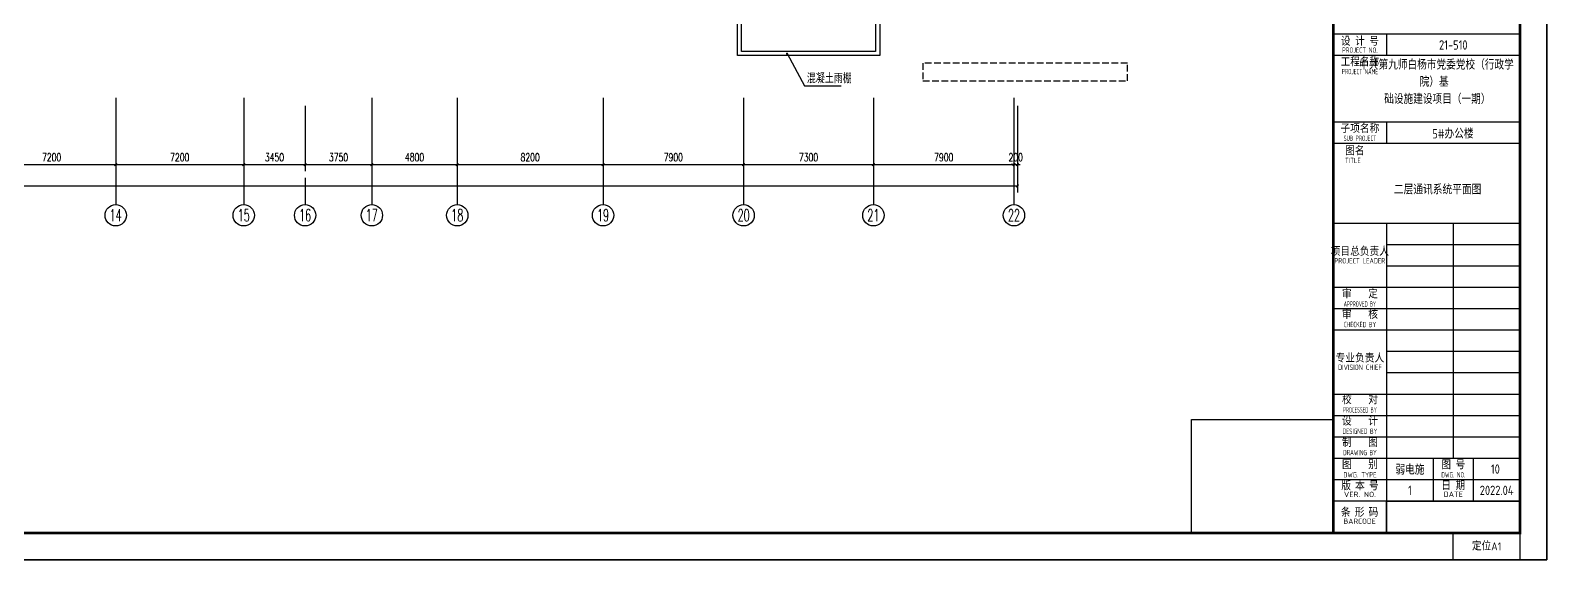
# Model space of a CAD drawing. Extents: x 1398449 to 2142961, y 256969 to 1032940.
# Drawn here: x 1602691 to 1687939, y 663721 to 693495 of the extents above; entities that cross this region are included whole.
import ezdxf
from ezdxf.enums import TextEntityAlignment as Align

# ---------------------------------------------------------------- set-up
doc = ezdxf.new("R2010")
doc.units = 0
doc.header["$LTSCALE"] = 1500
doc.header["$PDSIZE"] = 50
doc.linetypes.add('DASH', pattern=[0.35, 0.25, -0.1])
for name, color, linetype in [('1-建筑底图', 8, 'Continuous'), ('AXIS_TEXT', 7, 'Continuous'), ('BTTK', 7, 'Continuous'), ('DOTLN', 2, 'DASH'), ('PUB_TITLE', 4, 'Continuous'), ('TEL_TEXT', 7, 'Continuous'), ('党校-主楼（一期）参照$0$PUB_TITLE', 7, 'Continuous')]:
    doc.layers.add(name, color=color, linetype=linetype)
doc.layers.add('yichutu', color=7, linetype='Continuous', true_color=0xffffff, plot=False)
doc.layers.add('条形码', color=7, linetype='Continuous', plot=False)
doc.layers.add('验收章', color=7, linetype='Continuous', plot=False)
doc.styles.add('_TCH_AXIS', font='COMPLEX', dxfattribs={"bigfont": 'GBCBIG'})
doc.styles.add('_TCH_DIM', font='SIMPLEX', dxfattribs={"bigfont": 'GBCBIG'})
doc.styles.add('_TCH_DIM_T3', font='SIMPLEX', dxfattribs={"width": 0.705882, "bigfont": 'GBCBIG'})
doc.styles.add('_TEL_DIM', font='SIMPLEX', dxfattribs={"width": 0.8, "height": 3.5, "bigfont": 'HZTXT'})
doc.styles.add('COMPLEX', font='COMPLEX')
doc.styles.add('HZ(TK)', font='geniso.shx', dxfattribs={"width": 0.9, "bigfont": 'hztxt.shx'})
doc.styles.get("Standard").update_dxf_attribs({"font": 'gbeitc.shx', "bigfont": 'gbcbig.shx'})
doc.linetypes.add('JIEDI', pattern='A,1.25,-0.25,0.25,-0.25,0.625,["/",Standard,S=0.6,R=0,X=0,Y=-0.3],0.625,-0.25,0.25,-0.25', length=4)
doc.dimstyles.new('_TCH_ARCH&&150', dxfattribs={"dimtxt": 446.25, "dimasz": 150, "dimexe": 375, "dimexo": 450, "dimgap": 189.375, "dimtad": 1, "dimdec": 0, "dimzin": 0, "dimdsep": 46, "dimtxsty": '_TCH_DIM_T3', "dimblk": 'ARCHTICK', "dimcen": 0.09, "dimclrt": 7, "dimazin": 2, "dimtfac": 1, "dimtdec": 0, "dimtix": 1, "dimtmove": 2, "dimatfit": 3, "dimfxl": 1, "dimtolj": 1, "dimtzin": 0, "dimarcsym": 0})

# ---------------------------------------------------------------- blocks, each defined once
blk = doc.blocks.new('_AXISO')
blk.add_circle((0, 0), 0.5)
at = {"layer": 'AXIS_TEXT', "style": 'COMPLEX', "width": 1.041667}
blk.add_attdef('A', text='', height=0.56, dxfattribs=at).set_placement((-0.25, -0.28), (0.25, -0.28), align=Align.FIT)
blk = doc.blocks.new('_ArchTick')
at = {"color": 0, "linetype": 'ByBlock', "const_width": 0.4}
blk.add_lwpolyline([(-0.5, -0.5), (0.5, 0.5)], dxfattribs=at)
blk = doc.blocks.new('*D144')
at = {"layer": '1-建筑底图', "color": 0, "lineweight": -2, "transparency": 16777216}
for p, q in [((1518991, 689241), (1518991, 684366)), ((1658191, 689241), (1658191, 684366)), ((1518991, 684741), (1658191, 684741))]:
    blk.add_line(p, q, dxfattribs=at)
at = {"layer": 'Defpoints', "color": 0}
for p in [(1518991, 689691), (1658191, 689691), (1658191, 684741)]:
    blk.add_point(p, dxfattribs=at)
at = {"layer": '1-建筑底图', "color": 0, "lineweight": -2, "transparency": 16777216, "xscale": 150, "yscale": 150, "zscale": 150, "rotation": 180}
blk.add_blockref('_ArchTick', (1518991, 684741), dxfattribs=at)
at = {"layer": '1-建筑底图', "color": 0, "lineweight": -2, "transparency": 16777216, "xscale": 150, "yscale": 150, "zscale": 150}
blk.add_blockref('_ArchTick', (1658191, 684741), dxfattribs=at)
at = {"layer": '1-建筑底图', "color": 7, "transparency": 16777216, "insert": (1588591, 685154), "char_height": 446.2, "attachment_point": 5, "style": '_TCH_DIM_T3'}
blk.add_mtext('\\A1;139200', dxfattribs=at)
blk = doc.blocks.new('*D158')
at = {"layer": '1-建筑底图', "color": 0, "lineweight": -2, "transparency": 16777216}
for p, q in [((1600291, 689241), (1600291, 685566)), ((1607491, 689241), (1607491, 685566)), ((1600291, 685941), (1607491, 685941))]:
    blk.add_line(p, q, dxfattribs=at)
at = {"layer": 'Defpoints', "color": 0}
for p in [(1600291, 689691), (1607491, 689691), (1607491, 685941)]:
    blk.add_point(p, dxfattribs=at)
at = {"layer": '1-建筑底图', "color": 0, "lineweight": -2, "transparency": 16777216, "xscale": 150, "yscale": 150, "zscale": 150, "rotation": 180}
blk.add_blockref('_ArchTick', (1600291, 685941), dxfattribs=at)
at = {"layer": '1-建筑底图', "color": 0, "lineweight": -2, "transparency": 16777216, "xscale": 150, "yscale": 150, "zscale": 150}
blk.add_blockref('_ArchTick', (1607491, 685941), dxfattribs=at)
at = {"layer": '1-建筑底图', "color": 7, "transparency": 16777216, "insert": (1603891, 686354), "char_height": 446.2, "attachment_point": 5, "style": '_TCH_DIM_T3'}
blk.add_mtext('\\A1;7200', dxfattribs=at)
blk = doc.blocks.new('*D159')
at = {"layer": '1-建筑底图', "color": 0, "lineweight": -2, "transparency": 16777216}
for p, q in [((1607491, 689241), (1607491, 685566)), ((1614691, 689241), (1614691, 685566)), ((1607491, 685941), (1614691, 685941))]:
    blk.add_line(p, q, dxfattribs=at)
at = {"layer": 'Defpoints', "color": 0}
for p in [(1607491, 689691), (1614691, 689691), (1614691, 685941)]:
    blk.add_point(p, dxfattribs=at)
at = {"layer": '1-建筑底图', "color": 0, "lineweight": -2, "transparency": 16777216, "xscale": 150, "yscale": 150, "zscale": 150, "rotation": 180}
blk.add_blockref('_ArchTick', (1607491, 685941), dxfattribs=at)
at = {"layer": '1-建筑底图', "color": 0, "lineweight": -2, "transparency": 16777216, "xscale": 150, "yscale": 150, "zscale": 150}
blk.add_blockref('_ArchTick', (1614691, 685941), dxfattribs=at)
at = {"layer": '1-建筑底图', "color": 7, "transparency": 16777216, "insert": (1611091, 686354), "char_height": 446.2, "attachment_point": 5, "style": '_TCH_DIM_T3'}
blk.add_mtext('\\A1;7200', dxfattribs=at)
blk = doc.blocks.new('*D160')
at = {"layer": '1-建筑底图', "color": 0, "lineweight": -2, "transparency": 16777216}
for p, q in [((1614691, 689241), (1614691, 685566)), ((1618141, 689241), (1618141, 685566)), ((1614691, 685941), (1618141, 685941))]:
    blk.add_line(p, q, dxfattribs=at)
at = {"layer": 'Defpoints', "color": 0}
for p in [(1614691, 689691), (1618141, 689691), (1618141, 685941)]:
    blk.add_point(p, dxfattribs=at)
at = {"layer": '1-建筑底图', "color": 0, "lineweight": -2, "transparency": 16777216, "xscale": 150, "yscale": 150, "zscale": 150, "rotation": 180}
blk.add_blockref('_ArchTick', (1614691, 685941), dxfattribs=at)
at = {"layer": '1-建筑底图', "color": 0, "lineweight": -2, "transparency": 16777216, "xscale": 150, "yscale": 150, "zscale": 150}
blk.add_blockref('_ArchTick', (1618141, 685941), dxfattribs=at)
at = {"layer": '1-建筑底图', "color": 7, "transparency": 16777216, "insert": (1616416, 686354), "char_height": 446.2, "attachment_point": 5, "style": '_TCH_DIM_T3'}
blk.add_mtext('\\A1;3450', dxfattribs=at)
blk = doc.blocks.new('*D161')
at = {"layer": '1-建筑底图', "color": 0, "lineweight": -2, "transparency": 16777216}
for p, q in [((1618141, 689241), (1618141, 685566)), ((1621891, 689241), (1621891, 685566)), ((1618141, 685941), (1621891, 685941))]:
    blk.add_line(p, q, dxfattribs=at)
at = {"layer": 'Defpoints', "color": 0}
for p in [(1618141, 689691), (1621891, 689691), (1621891, 685941)]:
    blk.add_point(p, dxfattribs=at)
at = {"layer": '1-建筑底图', "color": 0, "lineweight": -2, "transparency": 16777216, "xscale": 150, "yscale": 150, "zscale": 150, "rotation": 180}
blk.add_blockref('_ArchTick', (1618141, 685941), dxfattribs=at)
at = {"layer": '1-建筑底图', "color": 0, "lineweight": -2, "transparency": 16777216, "xscale": 150, "yscale": 150, "zscale": 150}
blk.add_blockref('_ArchTick', (1621891, 685941), dxfattribs=at)
at = {"layer": '1-建筑底图', "color": 7, "transparency": 16777216, "insert": (1620016, 686354), "char_height": 446.2, "attachment_point": 5, "style": '_TCH_DIM_T3'}
blk.add_mtext('\\A1;3750', dxfattribs=at)
blk = doc.blocks.new('*D162')
at = {"layer": '1-建筑底图', "color": 0, "lineweight": -2, "transparency": 16777216}
for p, q in [((1621891, 689241), (1621891, 685566)), ((1626691, 689241), (1626691, 685566)), ((1621891, 685941), (1626691, 685941))]:
    blk.add_line(p, q, dxfattribs=at)
at = {"layer": 'Defpoints', "color": 0}
for p in [(1621891, 689691), (1626691, 689691), (1626691, 685941)]:
    blk.add_point(p, dxfattribs=at)
at = {"layer": '1-建筑底图', "color": 0, "lineweight": -2, "transparency": 16777216, "xscale": 150, "yscale": 150, "zscale": 150, "rotation": 180}
blk.add_blockref('_ArchTick', (1621891, 685941), dxfattribs=at)
at = {"layer": '1-建筑底图', "color": 0, "lineweight": -2, "transparency": 16777216, "xscale": 150, "yscale": 150, "zscale": 150}
blk.add_blockref('_ArchTick', (1626691, 685941), dxfattribs=at)
at = {"layer": '1-建筑底图', "color": 7, "transparency": 16777216, "insert": (1624291, 686354), "char_height": 446.2, "attachment_point": 5, "style": '_TCH_DIM_T3'}
blk.add_mtext('\\A1;4800', dxfattribs=at)
blk = doc.blocks.new('*D163')
at = {"layer": '1-建筑底图', "color": 0, "lineweight": -2, "transparency": 16777216}
for p, q in [((1626691, 689241), (1626691, 685566)), ((1634891, 689241), (1634891, 685566)), ((1626691, 685941), (1634891, 685941))]:
    blk.add_line(p, q, dxfattribs=at)
at = {"layer": 'Defpoints', "color": 0}
for p in [(1626691, 689691), (1634891, 689691), (1634891, 685941)]:
    blk.add_point(p, dxfattribs=at)
at = {"layer": '1-建筑底图', "color": 0, "lineweight": -2, "transparency": 16777216, "xscale": 150, "yscale": 150, "zscale": 150, "rotation": 180}
blk.add_blockref('_ArchTick', (1626691, 685941), dxfattribs=at)
at = {"layer": '1-建筑底图', "color": 0, "lineweight": -2, "transparency": 16777216, "xscale": 150, "yscale": 150, "zscale": 150}
blk.add_blockref('_ArchTick', (1634891, 685941), dxfattribs=at)
at = {"layer": '1-建筑底图', "color": 7, "transparency": 16777216, "insert": (1630791, 686354), "char_height": 446.2, "attachment_point": 5, "style": '_TCH_DIM_T3'}
blk.add_mtext('\\A1;8200', dxfattribs=at)
blk = doc.blocks.new('*D164')
at = {"layer": '1-建筑底图', "color": 0, "lineweight": -2, "transparency": 16777216}
for p, q in [((1634891, 689241), (1634891, 685566)), ((1642791, 689241), (1642791, 685566)), ((1634891, 685941), (1642791, 685941))]:
    blk.add_line(p, q, dxfattribs=at)
at = {"layer": 'Defpoints', "color": 0}
for p in [(1634891, 689691), (1642791, 689691), (1642791, 685941)]:
    blk.add_point(p, dxfattribs=at)
at = {"layer": '1-建筑底图', "color": 0, "lineweight": -2, "transparency": 16777216, "xscale": 150, "yscale": 150, "zscale": 150, "rotation": 180}
blk.add_blockref('_ArchTick', (1634891, 685941), dxfattribs=at)
at = {"layer": '1-建筑底图', "color": 0, "lineweight": -2, "transparency": 16777216, "xscale": 150, "yscale": 150, "zscale": 150}
blk.add_blockref('_ArchTick', (1642791, 685941), dxfattribs=at)
at = {"layer": '1-建筑底图', "color": 7, "transparency": 16777216, "insert": (1638841, 686354), "char_height": 446.2, "attachment_point": 5, "style": '_TCH_DIM_T3'}
blk.add_mtext('\\A1;7900', dxfattribs=at)
blk = doc.blocks.new('*D165')
at = {"layer": '1-建筑底图', "color": 0, "lineweight": -2, "transparency": 16777216}
for p, q in [((1642791, 689241), (1642791, 685566)), ((1650091, 689241), (1650091, 685566)), ((1642791, 685941), (1650091, 685941))]:
    blk.add_line(p, q, dxfattribs=at)
at = {"layer": 'Defpoints', "color": 0}
for p in [(1642791, 689691), (1650091, 689691), (1650091, 685941)]:
    blk.add_point(p, dxfattribs=at)
at = {"layer": '1-建筑底图', "color": 0, "lineweight": -2, "transparency": 16777216, "xscale": 150, "yscale": 150, "zscale": 150, "rotation": 180}
blk.add_blockref('_ArchTick', (1642791, 685941), dxfattribs=at)
at = {"layer": '1-建筑底图', "color": 0, "lineweight": -2, "transparency": 16777216, "xscale": 150, "yscale": 150, "zscale": 150}
blk.add_blockref('_ArchTick', (1650091, 685941), dxfattribs=at)
at = {"layer": '1-建筑底图', "color": 7, "transparency": 16777216, "insert": (1646441, 686354), "char_height": 446.2, "attachment_point": 5, "style": '_TCH_DIM_T3'}
blk.add_mtext('\\A1;7300', dxfattribs=at)
blk = doc.blocks.new('*D166')
at = {"layer": '1-建筑底图', "color": 0, "lineweight": -2, "transparency": 16777216}
for p, q in [((1650091, 689241), (1650091, 685566)), ((1657991, 689241), (1657991, 685566)), ((1650091, 685941), (1657991, 685941))]:
    blk.add_line(p, q, dxfattribs=at)
at = {"layer": 'Defpoints', "color": 0}
for p in [(1650091, 689691), (1657991, 689691), (1657991, 685941)]:
    blk.add_point(p, dxfattribs=at)
at = {"layer": '1-建筑底图', "color": 0, "lineweight": -2, "transparency": 16777216, "xscale": 150, "yscale": 150, "zscale": 150, "rotation": 180}
blk.add_blockref('_ArchTick', (1650091, 685941), dxfattribs=at)
at = {"layer": '1-建筑底图', "color": 0, "lineweight": -2, "transparency": 16777216, "xscale": 150, "yscale": 150, "zscale": 150}
blk.add_blockref('_ArchTick', (1657991, 685941), dxfattribs=at)
at = {"layer": '1-建筑底图', "color": 7, "transparency": 16777216, "insert": (1654041, 686354), "char_height": 446.2, "attachment_point": 5, "style": '_TCH_DIM_T3'}
blk.add_mtext('\\A1;7900', dxfattribs=at)
blk = doc.blocks.new('*D167')
at = {"layer": '1-建筑底图', "color": 0, "lineweight": -2, "transparency": 16777216}
for p, q in [((1657991, 689241), (1657991, 685566)), ((1658191, 689241), (1658191, 685566)), ((1657991, 685941), (1657841, 685941)), ((1657991, 685941), (1658191, 685941)), ((1658191, 685941), (1658341, 685941))]:
    blk.add_line(p, q, dxfattribs=at)
at = {"layer": 'Defpoints', "color": 0}
for p in [(1657991, 689691), (1658191, 689691), (1658191, 685941)]:
    blk.add_point(p, dxfattribs=at)
at = {"layer": '1-建筑底图', "color": 0, "lineweight": -2, "transparency": 16777216, "xscale": 150, "yscale": 150, "zscale": 150}
blk.add_blockref('_ArchTick', (1657991, 685941), dxfattribs=at)
at = {"layer": '1-建筑底图', "color": 0, "lineweight": -2, "transparency": 16777216, "xscale": 150, "yscale": 150, "zscale": 150, "rotation": 180}
blk.add_blockref('_ArchTick', (1658191, 685941), dxfattribs=at)
at = {"layer": '1-建筑底图', "color": 7, "transparency": 16777216, "insert": (1658091, 686354), "char_height": 446.2, "attachment_point": 5, "style": '_TCH_DIM_T3'}
blk.add_mtext('\\A1;200', dxfattribs=at)
blk = doc.blocks.new('vhtemplate_2020年新竖式图框_A1_1_2', base_point=(-420.5, 0))
at = {"layer": 'BTTK'}
for p, q in [((831, 197), (761, 197)), ((781, 197), (781, 189)), ((831, 189), (761, 189)), ((831, 164), (761, 164)), ((781, 164), (781, 156)), ((831, 156), (761, 156)), ((831, 126), (761, 126)), ((781, 126), (781, 10)), ((806, 126), (806, 38)), ((831, 118), (781, 118)), ((831, 110), (781, 110)), ((831, 102), (761, 102)), ((831, 94), (761, 94)), ((831, 86), (761, 86)), ((831, 78), (781, 78)), ((831, 70), (781, 70)), ((831, 62), (761, 62)), ((831, 54), (761, 54)), ((831, 46), (761, 46)), ((831, 38), (761, 38)), ((798.5, 38), (798.5, 22)), ((813.5, 38), (813.5, 22)), ((831, 30), (761, 30)), ((831, 22), (761, 22))]:
    blk.add_line(p, q, dxfattribs=at)
at = {"layer": 'PUB_TITLE', "color": 7}
blk.add_lwpolyline([(-420.5, 594), (841, 594), (841, 0), (-420.5, 0)], close=True, dxfattribs=at)
at = {"layer": 'PUB_TITLE', "const_width": 1}
blk.add_lwpolyline([(-395.5, 10), (831, 10), (831, 584), (-395.5, 584)], close=True, dxfattribs=at)
blk.add_lwpolyline([(761, 10), (761, 584)], dxfattribs=at)
at = {"layer": '条形码'}
blk.add_lwpolyline([(781, 22), (831, 22), (831, 10), (781, 10)], close=True, dxfattribs=at)
at = {"layer": '验收章'}
for points in [[(761, 10), (707.93, 10), (707.93, 52.53), (761, 52.53)], [(806, 10), (831, 10), (831, 0), (806, 0)]]:
    blk.add_lwpolyline(points, close=True, dxfattribs=at)
at = {"layer": 'BTTK', "style": 'HZ(TK)'}
for s, height, p in [('设 计 号', 3, (771, 194.28)), ('工程名称', 3, (771, 186.52)), ('图 号', 3, (806, 35.46)), ('日 期', 3, (806, 27.67)), ('VER. NO.', 2, (771, 24.48)), ('DATE', 2, (806, 24.52))]:
    blk.add_text(s, height=height, dxfattribs=at).set_placement(p, align=Align.MIDDLE_CENTER)
for s, height, width, p in [('PROJECT NO.', 2, 0.75, (771, 191.07)), ('PROJECT NAME', 2, 0.65, (771, 183.03)), ('子项名称', 3, 0.9, (771, 161.52)), ('SUB PROJECT', 2, 0.65, (771, 158.01)), ('项目总负责人', 3, 0.9, (770.96, 115.45)), ('PROJECT LEADER', 2, 0.8, (770.96, 112.09)), ('审    定', 3, 0.9, (771.02, 99.52)), ('APPROVED BY', 2, 0.6, (771.02, 95.87)), ('审    核', 3, 0.9, (771.02, 91.83)), ('CHECKED BY', 2, 0.7, (771.02, 88.18)), ('专业负责人', 3, 0.9, (771, 75.48)), ('DIVISION CHIEF', 2, 0.8, (771, 72.15)), ('校    对', 3, 0.9, (771.02, 59.83)), ('PROCESSED BY', 2, 0.6, (771.02, 56.17)), ('设    计', 3, 0.9, (771.02, 51.83)), ('制    图', 3, 0.9, (771.02, 43.83)), ('DESIGNED BY', 2, 0.7, (771.02, 48.17)), ('DRAWING BY', 2, 0.7, (771.02, 40.17)), ('图    别', 3, 0.9, (771.02, 35.5)), ('版 本 号', 3, 0.9, (771.02, 27.57)), ('DWG. TYPE', 2, 0.8, (771.02, 31.84)), ('DWG. NO.', 2, 0.7, (806, 31.84)), ('条 形 码', 3, 0.9, (770.9, 17.6)), ('BARCODE', 2, 0.95, (770.9, 14.42))]:
    blk.add_text(s, height=height, dxfattribs=dict(at, width=width)).set_placement(p, align=Align.MIDDLE_CENTER)
for s, height, width, p in [('图名', 3, 0.9, (765.46, 153.22)), ('TITLE', 2, 0.8, (765.4, 149.68))]:
    blk.add_text(s, height=height, dxfattribs=dict(at, width=width)).set_placement(p, align=Align.MIDDLE_LEFT)
at = {"layer": 'BTTK', "color": 4, "style": 'HZ(TK)', "width": 0.9}
for tag, p in [('合作单位', (796, 511.5)), ('建设单位', (796, 209.5)), ('工程名称', (796, 176.5)), ('子项名称', (806, 160)), ('图纸名称', (796, 141))]:
    blk.add_attdef(tag, text='', height=3.5, dxfattribs=at).set_placement(p, align=Align.MIDDLE_CENTER)
for tag, p in [('注册证书号', (808.5, 309.01)), ('注册印章号', (808.5, 301.01)), ('设计号', (806, 193)), ('图别', (789.75, 34)), ('图号', (822.25, 34)), ('版本号', (789.75, 26)), ('日期', (822.25, 26))]:
    blk.add_attdef(tag, text='', height=3.5, dxfattribs=at).set_placement(p, align=Align.MIDDLE)
at = {"layer": '验收章', "style": 'HZ(TK)'}
blk.add_text('定位A1', height=3, dxfattribs=at).set_placement((818.5, 5), align=Align.MIDDLE_CENTER)
blk = doc.blocks.new('yct-1261-594-189225-89100-150-1004.0')
at = {"layer": 'yichutu', "color": 7, "true_color": 0xffffff}
blk.add_lwpolyline([(0, 0), (0, 89100), (189225, 89100), (189225, 0)], close=True, dxfattribs=at)
blk = doc.blocks.new('1-二层建筑底图')
at = {"layer": '1-建筑底图'}
for p, q in [((1645231.2, 692186.2), (1646217.7, 690366.4)), ((1607491, 689691.2), (1607491, 683691.2)), ((1614691, 689691.2), (1614691, 683691.2)), ((1621891, 689691.2), (1621891, 683691.2)), ((1626691, 689691.2), (1626691, 683691.2)), ((1634891, 689691.2), (1634891, 683691.2)), ((1642791, 689691.2), (1642791, 683691.2)), ((1646217.7, 690366.4), (1648282.2, 690366.4)), ((1650091, 689691.2), (1650091, 683691.2)), ((1657991, 689691.2), (1657991, 683691.2)), ((1618141, 685191.2), (1618141, 683691.2))]:
    blk.add_line(p, q, dxfattribs=at)
for points in [[(1650440.9, 694069.3), (1650440.9, 692069.3), (1642440.9, 692069.3), (1642440.9, 694069.3)], [(1650200.9, 694069.3), (1650200.9, 692309.3), (1642680.9, 692309.3), (1642680.9, 694069.3)]]:
    blk.add_lwpolyline(points, dxfattribs=at)
at = {"layer": '1-建筑底图', "const_width": 60}
blk.add_lwpolyline([(1645216.9, 692212.6, 1), (1645245.5, 692159.8, 1)], format="xyb", close=True, dxfattribs=at)
at = {"layer": '1-建筑底图'}
ref = blk.add_blockref('_AXISO', (1607491, 683091.2), dxfattribs=dict(at, xscale=1200, yscale=1200, zscale=1200))
ref.add_attrib('A', '14', dxfattribs={"layer": 'AXIS_TEXT', "height": 678.82, "style": '_TCH_AXIS', "width": 0.677419}).set_placement((1607151.6, 682751.8), (1607830.4, 682751.8), align=Align.FIT)
ref = blk.add_blockref('_AXISO', (1614691, 683091.2), dxfattribs=dict(at, xscale=1200, yscale=1200, zscale=1200))
ref.add_attrib('A', '15', dxfattribs={"layer": 'AXIS_TEXT', "height": 678.82, "style": '_TCH_AXIS', "width": 0.724138}).set_placement((1614351.6, 682751.8), (1615030.4, 682751.8), align=Align.FIT)
ref = blk.add_blockref('_AXISO', (1618141, 683091.2), dxfattribs=dict(at, xscale=1200, yscale=1200, zscale=1200))
ref.add_attrib('A', '16', dxfattribs={"layer": 'AXIS_TEXT', "height": 678.82, "style": '_TCH_AXIS', "width": 0.724138}).set_placement((1617801.6, 682751.8), (1618480.4, 682751.8), align=Align.FIT)
ref = blk.add_blockref('_AXISO', (1621891, 683091.2), dxfattribs=dict(at, xscale=1200, yscale=1200, zscale=1200))
ref.add_attrib('A', '17', dxfattribs={"layer": 'AXIS_TEXT', "height": 678.82, "style": '_TCH_AXIS', "width": 0.724138}).set_placement((1621551.6, 682751.8), (1622230.4, 682751.8), align=Align.FIT)
ref = blk.add_blockref('_AXISO', (1626691, 683091.2), dxfattribs=dict(at, xscale=1200, yscale=1200, zscale=1200))
ref.add_attrib('A', '18', dxfattribs={"layer": 'AXIS_TEXT', "height": 678.82, "style": '_TCH_AXIS', "width": 0.724138}).set_placement((1626351.6, 682751.8), (1627030.4, 682751.8), align=Align.FIT)
ref = blk.add_blockref('_AXISO', (1634891, 683091.2), dxfattribs=dict(at, xscale=1200, yscale=1200, zscale=1200))
ref.add_attrib('A', '19', dxfattribs={"layer": 'AXIS_TEXT', "height": 678.82, "style": '_TCH_AXIS', "width": 0.724138}).set_placement((1634551.6, 682751.8), (1635230.4, 682751.8), align=Align.FIT)
ref = blk.add_blockref('_AXISO', (1642791, 683091.2), dxfattribs=dict(at, xscale=1200, yscale=1200, zscale=1200))
ref.add_attrib('A', '20', dxfattribs={"layer": 'AXIS_TEXT', "height": 678.82, "style": '_TCH_AXIS', "width": 0.617647}).set_placement((1642451.6, 682751.8), (1643130.4, 682751.8), align=Align.FIT)
ref = blk.add_blockref('_AXISO', (1650091, 683091.2), dxfattribs=dict(at, xscale=1200, yscale=1200, zscale=1200))
ref.add_attrib('A', '21', dxfattribs={"layer": 'AXIS_TEXT', "height": 678.82, "style": '_TCH_AXIS', "width": 0.724138}).set_placement((1649751.6, 682751.8), (1650430.4, 682751.8), align=Align.FIT)
ref = blk.add_blockref('_AXISO', (1657991, 683091.2), dxfattribs=dict(at, xscale=1200, yscale=1200, zscale=1200))
ref.add_attrib('A', '22', dxfattribs={"layer": 'AXIS_TEXT', "height": 678.82, "style": '_TCH_AXIS', "width": 0.617647}).set_placement((1657651.6, 682751.8), (1658330.4, 682751.8), align=Align.FIT)
at = {"layer": '1-建筑底图', "style": '_TCH_DIM'}
blk.add_text('混凝土雨棚', height=506.38, dxfattribs=at).set_placement((1646343, 690523.9))
at = {"layer": '1-建筑底图'}
for p1, p2, distance, picture, middle in [((1518991, 689691.2), (1658191, 689691.2), -4950, '*D144', (1588591, 685153.7)), ((1600291, 689691.2), (1607491, 689691.2), -3750, '*D158', (1603891, 686353.7)), ((1607491, 689691.2), (1614691, 689691.2), -3750, '*D159', (1611091, 686353.7)), ((1614691, 689691.2), (1618141, 689691.2), -3750, '*D160', (1616416, 686353.7)), ((1618141, 689691.2), (1621891, 689691.2), -3750, '*D161', (1620016, 686353.7)), ((1621891, 689691.2), (1626691, 689691.2), -3750, '*D162', (1624291, 686353.7)), ((1626691, 689691.2), (1634891, 689691.2), -3750, '*D163', (1630791, 686353.7)), ((1634891, 689691.2), (1642791, 689691.2), -3750, '*D164', (1638841, 686353.7)), ((1642791, 689691.2), (1650091, 689691.2), -3750, '*D165', (1646441, 686353.7)), ((1650091, 689691.2), (1657991, 689691.2), -3750, '*D166', (1654041, 686353.7)), ((1657991, 689691.2), (1658191, 689691.2), -3750, '*D167', (1658091, 686353.7))]:
    dim = blk.add_aligned_dim(p1=p1, p2=p2, distance=distance, dimstyle='_TCH_ARCH&&150', dxfattribs=at)
    dim.commit()
    dim.dimension.update_dxf_attribs({"geometry": picture, "text_midpoint": middle})

msp = doc.modelspace()

# ---------------------------------------------------------------- linework, layer by layer
at = {"layer": 'DOTLN', "linetype": 'DASH'}
msp.add_lwpolyline([(1652858.1, 690662.1), (1664376.9, 690662.1), (1664376.9, 691641.1), (1652858.1, 691641.1)], close=True, dxfattribs=at)
at = {"layer": '党校-主楼（一期）参照$0$PUB_TITLE'}
msp.add_lwpolyline([(1498789.3, 663721.2), (1687939.3, 663721.2), (1687939.3, 752821.2), (1498789.3, 752821.2)], close=True, dxfattribs=at)
at = {"layer": '党校-主楼（一期）参照$0$PUB_TITLE', "const_width": 150}
msp.add_lwpolyline([(1502539.3, 665221.2), (1686439.3, 665221.2), (1686439.3, 751321.2), (1502539.3, 751321.2)], close=True, dxfattribs=at)

# ---------------------------------------------------------------- block references
ref = msp.add_blockref('vhtemplate_2020年新竖式图框_A1_1_2', (1498714.3, 663721.2), dxfattribs=dict(xscale=150, yscale=150, zscale=150))
ref.add_attrib('日期', '2022.04', dxfattribs={"layer": 'BTTK', "color": 4, "height": 525, "style": 'HZ(TK)', "width": 0.9}).set_placement((1685126.8, 667621.2), align=Align.MIDDLE)
ref.add_attrib('版本号', '1', dxfattribs={"layer": 'BTTK', "color": 4, "height": 525, "style": 'HZ(TK)', "width": 0.9}).set_placement((1680251.8, 667621.2), align=Align.MIDDLE)
ref.add_attrib('图别', '弱电施', dxfattribs={"layer": 'BTTK', "color": 4, "height": 525, "style": 'HZ(TK)', "width": 0.9}).set_placement((1680251.8, 668821.2), align=Align.MIDDLE)
ref.add_attrib('设计号', '21-510', dxfattribs={"layer": 'BTTK', "color": 4, "height": 525, "style": 'HZ(TK)', "width": 0.9}).set_placement((1682689.3, 692671.2), align=Align.MIDDLE)
ref.add_attrib('子项名称_001', '5#办公楼', (1681509.3, 687412.5), dxfattribs={"layer": 'BTTK', "color": 4, "height": 525, "style": 'HZ(TK)', "width": 0.9})
ref.add_attrib('工程名称_001', '中共第九师白杨市党委党校（行政学', (1677397.8, 691289.9), dxfattribs={"layer": 'BTTK', "color": 4, "height": 525, "style": 'HZ(TK)', "width": 0.9})
ref.add_attrib('工程名称_002', '院）基', (1680799.4, 690327.4), dxfattribs={"layer": 'BTTK', "color": 4, "height": 525, "style": 'HZ(TK)', "width": 0.9})
ref.add_attrib('工程名称_003', '础设施建设项目（一期）', (1678804.7, 689360.1), dxfattribs={"layer": 'BTTK', "color": 4, "height": 525, "style": 'HZ(TK)', "width": 0.9})
at = {"layer": '1-建筑底图', "linetype": 'JIEDI'}
msp.add_blockref('1-二层建筑底图', (0, 0), dxfattribs=at)
at = {"layer": 'yichutu'}
msp.add_blockref('yct-1261-594-189225-89100-150-1004.0', (1498714.3, 663721.2), dxfattribs=at)

# ---------------------------------------------------------------- texts
at = {"layer": 'TEL_TEXT', "color": 4}
for s, style, width, p in [('二层通讯系统平面图', '_TEL_DIM', 0.8, (1679350.6, 684270.3)), ('10', 'HZ(TK)', 0.9, (1684805, 668553.6))]:
    msp.add_text(s, height=525, dxfattribs=dict(at, style=style, width=width)).set_placement(p)

doc.saveas('drawing.dxf')
